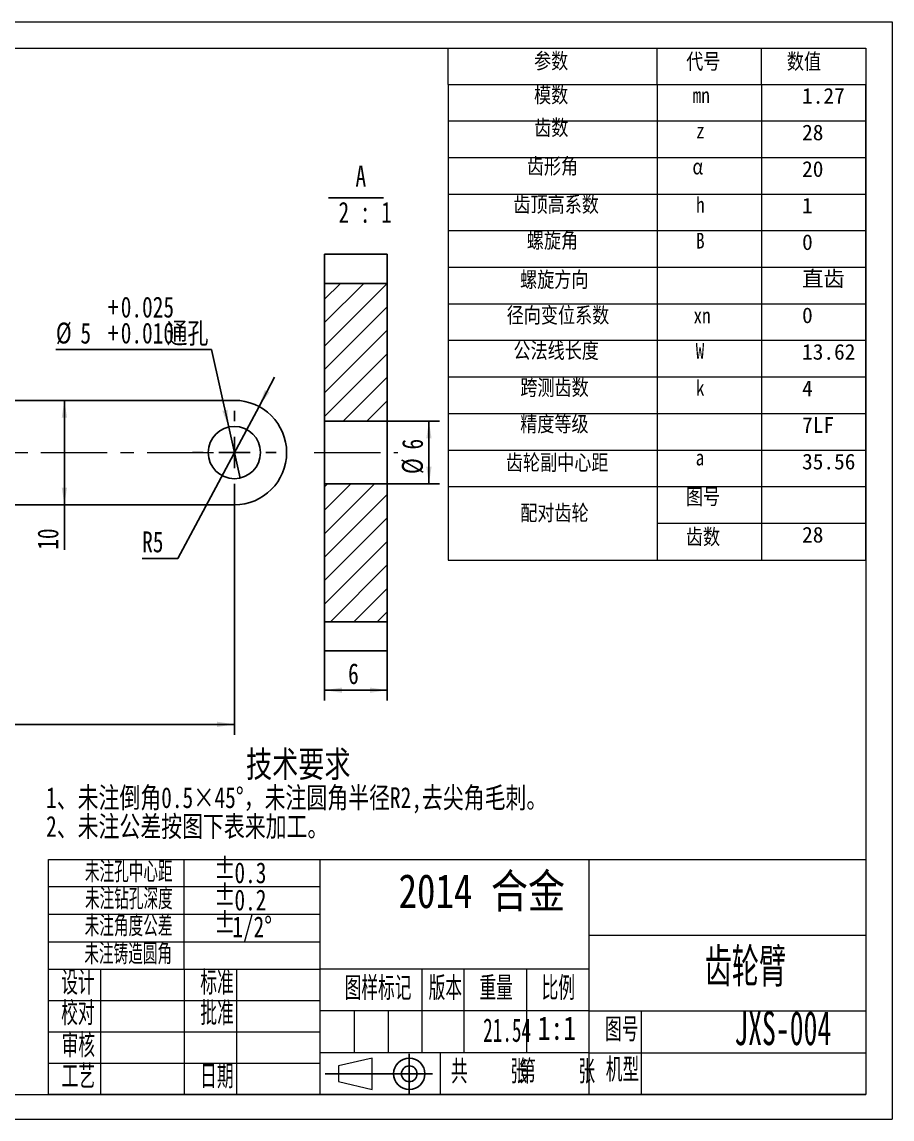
# Model space of a CAD drawing. Header units: millimetres. Extents: x 0 to 297, y 0 to 210.
# Drawn here: x 130.4 to 297, y 0 to 210 of the extents above; entities that cross this region are included whole.
import ezdxf

# ---------------------------------------------------------------- set-up
doc = ezdxf.new("R2010")
doc.units = ezdxf.units.MM
doc.linetypes.add('CENTERX2', pattern=[20.32, 12.7, -2.54, 2.54, -2.54])
for name, color, linetype in [('02', 1, 'Continuous'), ('05', 4, 'CENTERX2'), ('06', 5, 'Continuous'), ('12', 3, 'Continuous')]:
    doc.layers.add(name, color=color, linetype=linetype)
doc.styles.add('SLDTEXTSTYLE0', font='HYSWLONGFANGSONG.TTF', dxfattribs={"bigfont": 'bigfont'})
doc.styles.add('SLDTEXTSTYLE1', font='HYSWLONGFANGSONG.TTF')
doc.styles.add('SLDTEXTSTYLE2', font='仿宋_GB2312')
doc.styles.add('SLDTEXTSTYLE3', font='仿宋_GB2312', dxfattribs={"bigfont": 'bigfont'})
doc.styles.add('SLDTEXTSTYLE4', font='HYSWLONGFANGSONG.TTF', dxfattribs={"width": 0.8, "bigfont": 'bigfont'})
doc.styles.add('SLDTEXTSTYLE5', font='仿宋_GB2312', dxfattribs={"width": 0.8})
doc.styles.add('SLDTEXTSTYLE7', font='HYSWLONGFANGSONG.TTF', dxfattribs={"width": 0.8})
doc.styles.add('SLDTEXTSTYLE8', font='仿宋_GB2312', dxfattribs={"width": 0.8, "bigfont": 'bigfont'})
doc.dimstyles.new('SLDDIMSTYLE5', dxfattribs={"dimtxt": 4, "dimasz": 3.302, "dimexe": 0, "dimexo": 0.0625, "dimgap": 1, "dimtad": 2, "dimlfac": 0.5, "dimrnd": 1e-09, "dimzin": 12, "dimdsep": 46, "dimtxsty": 'SLDTEXTSTYLE1', "dimsah": 1, "dimcen": 0.09, "dimadec": 0, "dimazin": 3, "dimtfac": 1, "dimtofl": 0, "dimtmove": 0, "dimatfit": 3, "dimfxl": 0, "dimfrac": 2, "dimtolj": 1, "dimtzin": 12, "dimarcsym": 0})
doc.dimstyles.new('SLDDIMSTYLE6', dxfattribs={"dimtxt": 4, "dimasz": 3.302, "dimexe": 0, "dimexo": 0.0625, "dimgap": 1, "dimtad": 0, "dimtih": 1, "dimtoh": 1, "dimlfac": 0.5, "dimrnd": 1e-09, "dimzin": 12, "dimdsep": 46, "dimtxsty": 'SLDTEXTSTYLE1', "dimsah": 1, "dimcen": 0, "dimadec": 0, "dimazin": 3, "dimtfac": 1, "dimtofl": 0, "dimtmove": 1, "dimatfit": 3, "dimfxl": 0, "dimfrac": 2, "dimtolj": 1, "dimtzin": 12, "dimarcsym": 0})
doc.dimstyles.new('SLDDIMSTYLE7', dxfattribs={"dimtxt": 4, "dimasz": 3.302, "dimexe": 0, "dimexo": 0.0625, "dimgap": 1, "dimtad": 0, "dimtih": 1, "dimtoh": 1, "dimlfac": 0.5, "dimrnd": 1e-09, "dimzin": 12, "dimdsep": 46, "dimtxsty": 'SLDTEXTSTYLE1', "dimblk1": 'NONE', "dimsah": 1, "dimcen": 0, "dimadec": 0, "dimazin": 3, "dimtol": 1, "dimtp": 0.025, "dimtm": -0.01, "dimtfac": 1, "dimtdec": 3, "dimtmove": 0, "dimatfit": 3, "dimldrblk": 'NONE', "dimfxl": 0, "dimfrac": 2, "dimtolj": 1, "dimtzin": 0, "dimarcsym": 0})

# ---------------------------------------------------------------- blocks, each defined once
blk = doc.blocks.new('块2')
for p, q in [((272.1, 13.04), (272.1, 5.42)), ((256.01, 9.24), (276.57, 9.24))]:
    blk.add_line(p, q)
at = {"color": 7, "linetype": 'Continuous', "lineweight": 15}
for p, q in [((265.02, 12.24), (258.52, 10.74)), ((258.52, 10.74), (258.52, 7.74)), ((265.02, 6.24), (265.02, 12.24)), ((258.52, 7.74), (265.02, 6.24))]:
    blk.add_line(p, q, dxfattribs=at)
for radius in [3, 1.5]:
    blk.add_circle((272.1, 9.24), radius)
blk = doc.blocks.new('SW_NOTE_0')
at = {"layer": '12', "color": 0, "attachment_point": 1, "style": 'SLDTEXTSTYLE0'}
for s, insert, char_height in [('\\M+18B5A术\\M+19776\\M+18B81', (0, 6.45), 5), ('1\\M+18141\\M+196A2\\M+1928D\\M+1937C\\M+18A700.5\\M+1817E45\\M+1818B\\M+18143\\M+196A2\\M+1928D圆\\M+18A70\\M+194BC\\M+18C61R2,\\M+18B8E\\M+190EB\\M+18A70\\M+196D1\\M+18E68\\M+18142', (-38.28, -0.47), 4), ('2\\M+18141\\M+196A2\\M+1928D\\M+18CF6\\M+18DB7\\M+188C2图\\M+189BA\\M+1955C\\M+19788\\M+189C1\\M+18D48\\M+18142', (-38.28, -5.97), 4)]:
    blk.add_mtext(s, dxfattribs=dict(at, insert=insert, char_height=char_height))
blk = doc.blocks.new('_D_5')
at = {"layer": '12'}
for p, q in [((138.55, 137.57), (138.55, 117.57)), ((138.55, 117.57), (138.55, 108.97))]:
    blk.add_line(p, q, dxfattribs=at)
for points in [[(138.55, 137.57), (138.04, 134.27), (139.06, 134.27)], [(138.55, 117.57), (139.06, 120.87), (138.04, 120.87)]]:
    blk.add_solid(points, dxfattribs=at)
at = {"layer": '12', "insert": (133.39, 108.97), "char_height": 4, "attachment_point": 1, "rotation": 90, "style": 'SLDTEXTSTYLE1'}
blk.add_mtext('10', dxfattribs=at)
blk = doc.blocks.new('_D_6')
at = {"layer": '12'}
for p, q in [((175.81, 136.39), (178.8, 141.99)), ((175.81, 136.39), (160.28, 107.32)), ((160.28, 107.32), (153.44, 107.32))]:
    blk.add_line(p, q, dxfattribs=at)
blk.add_solid([(175.81, 136.39), (177.81, 139.06), (176.92, 139.54)], dxfattribs=at)
at = {"layer": '12', "insert": (153.44, 112.48), "char_height": 4, "attachment_point": 1, "style": 'SLDTEXTSTYLE1'}
blk.add_mtext('R5', dxfattribs=at)
blk = doc.blocks.new('_D_7')
at = {"layer": '12'}
for p, q in [((166.69, 147.27), (136.92, 147.27)), ((170.01, 132.45), (166.69, 147.27)), ((172.19, 122.69), (170.01, 132.45))]:
    blk.add_line(p, q, dxfattribs=at)
blk.add_solid([(170.01, 132.45), (169.78, 135.78), (168.79, 135.56)], dxfattribs=at)
at = {"layer": '12', "char_height": 4, "attachment_point": 1}
for s, insert, style in [('+', (146.88, 157.42), 'SLDTEXTSTYLE1'), ('0.025', (149.34, 157.42), 'SLDTEXTSTYLE1'), ('%%c', (136.92, 152.45), 'SLDTEXTSTYLE1'), ('5', (141.62, 152.43), 'SLDTEXTSTYLE1'), ('+', (146.88, 152.45), 'SLDTEXTSTYLE1'), ('0.010', (149.34, 152.45), 'SLDTEXTSTYLE1'), ('\\M+192CA\\M+18D45', (158.11, 152.43), 'SLDTEXTSTYLE0')]:
    blk.add_mtext(s, dxfattribs=dict(at, insert=insert, style=style))
blk = doc.blocks.new('_NONE')
blk = doc.blocks.new('_D_8')
at = {"layer": '12'}
for p, q in [((71.1, 127.57), (71.1, 73.55)), ((171.1, 119.57), (171.1, 73.55)), ((171.1, 75.55), (71.1, 75.55))]:
    blk.add_line(p, q, dxfattribs=at)
for points in [[(71.1, 75.55), (74.4, 75.04), (74.4, 76.06)], [(171.1, 75.55), (167.79, 76.06), (167.79, 75.04)]]:
    blk.add_solid(points, dxfattribs=at)
at = {"layer": '12', "insert": (118.48, 80.7), "char_height": 4, "attachment_point": 1, "style": 'SLDTEXTSTYLE1'}
blk.add_mtext('50', dxfattribs=at)
blk = doc.blocks.new('SW_CENTERMARKSYMBOL_0')
at = {"layer": '05', "color": 0}
for p, q in [((0, 6), (0, 8)), ((0, 0), (0, 3)), ((-6, 0), (-8, 0)), ((0, 0), (-3, 0)), ((0, 0), (0, -3)), ((0, 0), (3, 0)), ((6, 0), (8, 0)), ((0, -6), (0, -8))]:
    blk.add_line(p, q, dxfattribs=at)
blk = doc.blocks.new('_D_9')
at = {"layer": '12'}
for p, q in [((188.37, 89.62), (188.37, 80.09)), ((200.37, 89.62), (200.37, 80.09)), ((200.37, 82.09), (188.37, 82.09))]:
    blk.add_line(p, q, dxfattribs=at)
for points in [[(188.37, 82.09), (191.67, 81.58), (191.67, 82.6)], [(200.37, 82.09), (197.07, 82.6), (197.07, 81.58)]]:
    blk.add_solid(points, dxfattribs=at)
at = {"layer": '12', "insert": (192.87, 87.25, 55), "char_height": 4, "attachment_point": 1, "style": 'SLDTEXTSTYLE1'}
blk.add_mtext('6', dxfattribs=at)
blk = doc.blocks.new('_D_10')
at = {"layer": '12'}
for p, q in [((200.37, 133.57), (210.35, 133.57)), ((208.35, 121.57), (208.35, 133.57)), ((200.37, 121.57), (210.35, 121.57))]:
    blk.add_line(p, q, dxfattribs=at)
for points in [[(208.35, 133.57), (207.84, 130.27), (208.85, 130.27)], [(208.35, 121.57), (208.85, 124.87), (207.84, 124.87)]]:
    blk.add_solid(points, dxfattribs=at)
at = {"layer": '12', "char_height": 4, "attachment_point": 1, "rotation": 90, "style": 'SLDTEXTSTYLE1'}
for s, insert in [('6', (203.19, 128.16, 55)), ('%%c', (203.17, 123.46, 55))]:
    blk.add_mtext(s, dxfattribs=dict(at, insert=insert))
blk = doc.blocks.new('SW_NOTE_1')
at = {"layer": '12', "color": 0}
blk.add_line((-4.38, -0.98), (6.13, -0.98), dxfattribs=at)
at = {"layer": '12', "color": 0, "char_height": 4, "attachment_point": 2, "style": 'SLDTEXTSTYLE1'}
for s, insert in [('A', (1.81, 5.16)), (' 2 : 1', (1.62, -1.78))]:
    blk.add_mtext(s, dxfattribs=dict(at, insert=insert))

msp = doc.modelspace()

# ---------------------------------------------------------------- hatches: boundary and pattern name
at = {"layer": '02'}
h = msp.add_hatch(dxfattribs=at)
h.set_pattern_fill('ANSI31', color=256, style=0)
h.paths.add_polyline_path([(200.36765, 159.95595), (188.36765, 159.95595), (188.36765, 133.57095), (200.36765, 133.57095)], flags=0)
h = msp.add_hatch(dxfattribs=at)
h.set_pattern_fill('ANSI31', color=256, style=0)
h.paths.add_polyline_path([(188.36765, 95.18595), (200.36765, 95.18595), (200.36765, 121.57095), (188.36765, 121.57095)], flags=0)

# ---------------------------------------------------------------- linework, layer by layer
for p, q in [((188.36765, 165.52409), (200.36765, 165.52409)), ((188.36765, 133.57095), (188.36765, 159.95595)), ((188.36765, 159.95595), (200.36765, 159.95595)), ((200.36765, 133.57095), (200.36765, 159.95595)), ((171.09604, 137.57095), (105.47539, 137.57095)), ((200.36765, 133.57095), (188.36765, 133.57095)), ((188.36765, 121.57095), (188.36765, 133.57095)), ((200.36765, 121.57095), (200.36765, 133.57095)), ((188.36765, 95.18595), (188.36765, 121.57095)), ((188.36765, 121.57095), (200.36765, 121.57095)), ((200.36765, 95.18595), (200.36765, 121.57095)), ((105.47539, 117.57095), (171.09604, 117.57095)), ((200.36765, 95.18595), (188.36765, 95.18595)), ((200.36765, 89.61782), (188.36765, 89.61782))]:
    msp.add_line(p, q)
at = {"color": 7, "linetype": 'CENTERX2', "lineweight": 0, "true_color": 0xffffff}
for p, q in [((93.42239, 127.57095), (173.09604, 127.57095)), ((186.36765, 127.57095), (202.36765, 127.57095))]:
    msp.add_line(p, q, dxfattribs=at)
msp.add_circle((171.09604, 127.57095), 5)
msp.add_arc((171.09604, 127.57095), 10, 270, 90)
for points, knots in [([(188.36765, 159.95476), (188.36765, 159.95553), (188.36765, 160.0152), (188.36765, 160.21006), (188.36765, 160.40239), (188.36765, 160.59752), (188.36765, 160.79749), (188.36765, 160.95857), (188.36765, 161.07753), (188.36765, 161.15173), (188.36765, 161.23495), (188.36765, 161.36206), (188.36765, 161.54648), (188.36765, 161.79456), (188.36765, 162.08477), (188.36765, 162.41577), (188.36765, 162.78598), (188.36765, 163.19368), (188.36765, 163.63696), (188.36765, 164.11374), (188.36765, 164.75401), (188.36765, 165.22419), (188.36765, 165.52409)], [0, 0, 0, 0, 0.0659735703, 0.108295223, 0.143847638, 0.1759621025, 0.2071390506, 0.2389417311, 0.249861296, 0.2609839469, 0.2723311692, 0.2870924365, 0.3177918107, 0.3553132651, 0.3996568001, 0.450822416, 0.5088101129, 0.5736198909, 0.6452517501, 0.7237056906, 0.8089817124, 0.9676546182, 0.9676546182, 0.9676546182, 0.9676546182]), ([(200.36765, 159.95476), (200.36765, 159.95553), (200.36765, 160.0152), (200.36765, 160.21006), (200.36765, 160.40239), (200.36765, 160.59752), (200.36765, 160.79749), (200.36765, 160.95857), (200.36765, 161.07753), (200.36765, 161.15173), (200.36765, 161.23495), (200.36765, 161.36206), (200.36765, 161.54648), (200.36765, 161.79456), (200.36765, 162.08477), (200.36765, 162.41577), (200.36765, 162.78598), (200.36765, 163.19368), (200.36765, 163.63696), (200.36765, 164.11374), (200.36765, 164.75401), (200.36765, 165.22419), (200.36765, 165.52409)], [0, 0, 0, 0, 0.0659735703, 0.108295223, 0.143847638, 0.1759621025, 0.2071390506, 0.2389417311, 0.249861296, 0.2609839469, 0.2723311692, 0.2870924365, 0.3177918107, 0.3553132651, 0.3996568001, 0.450822416, 0.5088101129, 0.5736198909, 0.6452517501, 0.7237056906, 0.8089817124, 0.9676546182, 0.9676546182, 0.9676546182, 0.9676546182]), ([(188.36765, 89.61782), (188.36765, 89.91772), (188.36765, 90.3879), (188.36765, 91.02817), (188.36765, 91.50495), (188.36765, 91.94823), (188.36765, 92.35593), (188.36765, 92.72614), (188.36765, 93.05713), (188.36765, 93.34735), (188.36765, 93.59543), (188.36765, 93.77985), (188.36765, 93.90696), (188.36765, 93.99018), (188.36765, 94.06438), (188.36765, 94.18334), (188.36765, 94.34442), (188.36765, 94.54439), (188.36765, 94.73952), (188.36765, 94.93185), (188.36765, 95.12671), (188.36765, 95.18638), (188.36765, 95.18715)], [0.0323453818, 0.0323453818, 0.0323453818, 0.0323453818, 0.1910182876, 0.2762943094, 0.3547482499, 0.4263801091, 0.4911898871, 0.549177584, 0.6003431999, 0.6446867349, 0.6822081893, 0.7129075635, 0.7276688308, 0.7390160531, 0.750138704, 0.7610582689, 0.7928609494, 0.8240378975, 0.856152362, 0.891704777, 0.9340264297, 1, 1, 1, 1]), ([(200.36765, 89.61782), (200.36765, 89.91772), (200.36765, 90.3879), (200.36765, 91.02817), (200.36765, 91.50495), (200.36765, 91.94823), (200.36765, 92.35593), (200.36765, 92.72614), (200.36765, 93.05713), (200.36765, 93.34735), (200.36765, 93.59543), (200.36765, 93.77985), (200.36765, 93.90696), (200.36765, 93.99018), (200.36765, 94.06438), (200.36765, 94.18334), (200.36765, 94.34442), (200.36765, 94.54439), (200.36765, 94.73952), (200.36765, 94.93185), (200.36765, 95.12671), (200.36765, 95.18638), (200.36765, 95.18715)], [0.0323453818, 0.0323453818, 0.0323453818, 0.0323453818, 0.1910182876, 0.2762943094, 0.3547482499, 0.4263801091, 0.4911898871, 0.549177584, 0.6003431999, 0.6446867349, 0.6822081893, 0.7129075635, 0.7276688308, 0.7390160531, 0.750138704, 0.7610582689, 0.7928609494, 0.8240378975, 0.856152362, 0.891704777, 0.9340264297, 1, 1, 1, 1])]:
    msp.add_open_spline(points, degree=3, knots=knots)
at = {"layer": '06', "color": 5, "linetype": 'Continuous', "lineweight": 0, "true_color": 0x0000ff}
for p, q in [((0.01076, 210), (297.01076, 210)), ((297.01076, 210), (297.01076, 0)), ((25.01076, 205), (292.01076, 205)), ((212.01076, 198), (212.01076, 205)), ((212.01076, 205), (292.01076, 205)), ((252.01076, 198), (252.01076, 205)), ((272.01076, 198), (272.01076, 205)), ((292.01076, 205), (292.01076, 4.69251)), ((292.01076, 205), (292.01076, 198)), ((212.01076, 198), (292.01076, 198)), ((212.01076, 198), (212.01076, 107)), ((252.01076, 198), (252.01076, 107)), ((272.01076, 198), (272.01076, 107)), ((292.01076, 107), (292.01076, 198)), ((292.01076, 191), (212.01076, 191)), ((292.01076, 184), (212.01076, 184)), ((292.01076, 177), (212.01076, 177)), ((292.01076, 170), (212.01076, 170)), ((292.01076, 163), (212.01076, 163)), ((292.01076, 156), (212.01076, 156)), ((292.01076, 149), (212.01076, 149)), ((292.01076, 142), (212.01076, 142)), ((292.01076, 135), (212.01076, 135)), ((292.01076, 128), (212.01076, 128)), ((292.01076, 121), (212.01076, 121)), ((292.01076, 114), (252.01076, 114)), ((212.01076, 107), (292.01076, 107)), ((135.51076, 4.69251), (135.51076, 49.69251)), ((135.51076, 49.69251), (292.01076, 49.69251)), ((161.51076, 28.69251), (161.51076, 49.69251)), ((187.51076, 4.69251), (187.51076, 49.69251)), ((239.01076, 4.69251), (239.01076, 49.69251)), ((292.01076, 49.69251), (292.01076, 4.69251)), ((187.51076, 44.44251), (135.51076, 44.44251)), ((135.51076, 39.19251), (187.51076, 39.19251)), ((135.51076, 33.94251), (187.51076, 33.94251)), ((239.01076, 35.19251), (292.01076, 35.19251)), ((135.51076, 28.69251), (187.51076, 28.69251)), ((145.51076, 4.69251), (145.51076, 28.69251)), ((161.51076, 28.69251), (161.51076, 4.69251)), ((171.51076, 28.69251), (171.51076, 4.69251)), ((239.01076, 28.69251), (187.51076, 28.69251)), ((207.01076, 28.69251), (207.01076, 12.69251)), ((215.01076, 28.69251), (215.01076, 12.69251)), ((227.01076, 28.69251), (227.01076, 12.69251)), ((135.51076, 22.69251), (187.51076, 22.69251)), ((239.01076, 20.69251), (187.51076, 20.69251)), ((194.01076, 20.69251), (194.01076, 12.69251)), ((200.51076, 20.69251), (200.51076, 12.69251)), ((239.01076, 20.69251), (292.01076, 20.69251)), ((249.01076, 4.69251), (249.01076, 20.69251)), ((135.51076, 16.69251), (187.51076, 16.69251)), ((239.01076, 12.69251), (187.51076, 12.69251)), ((210.51076, 12.69251), (210.51076, 4.69251)), ((239.01076, 12.69251), (292.01076, 12.69251)), ((135.51076, 10.69251), (187.51076, 10.69251)), ((25.01076, 4.69251), (292.01076, 4.69251)), ((292.01076, 4.69251), (135.51076, 4.69251)), ((0.01076, 0), (297.01076, 0))]:
    msp.add_line(p, q, dxfattribs=at)

# ---------------------------------------------------------------- block references
msp.add_blockref('块2', (-67.51307, -0.58074))
at = {"layer": '05'}
msp.add_blockref('SW_CENTERMARKSYMBOL_0', (171.09604, 127.57095), dxfattribs=at)
at = {"layer": '12'}
for name, p in [('SW_NOTE_1', (193.49265, 177.34162)), ('SW_NOTE_0', (173.32526, 63.99436))]:
    msp.add_blockref(name, p, dxfattribs=at)

# ---------------------------------------------------------------- texts
for s, insert, char_height, attachment_point, style in [('\\M+18E51\\M+19094', (228.46486, 204.03864), 3, 1, 'SLDTEXTSTYLE8'), ('\\M+191E3\\M+18D86', (257.59995, 203.95986), 3, 1, 'SLDTEXTSTYLE8'), ('\\M+19094值', (276.88062, 203.95986), 3, 1, 'SLDTEXTSTYLE8'), ('\\M+196CD\\M+19094', (228.46653, 197.53977), 3, 1, 'SLDTEXTSTYLE8'), ('mn', (258.84995, 197.46099), 3, 1, 'SLDTEXTSTYLE5'), ('1.27', (279.78693, 197.35044), 3, 1, 'SLDTEXTSTYLE2'), ('齿\\M+19094', (228.4957, 191.27058), 3, 1, 'SLDTEXTSTYLE8'), ('z', (259.49287, 190.70215), 3, 1, 'SLDTEXTSTYLE5'), ('28', (279.78693, 190.35044), 3, 1, 'SLDTEXTSTYLE2'), ('齿\\M+18C60\\M+18A70', (227.08986, 183.9061), 3, 1, 'SLDTEXTSTYLE8'), ('\\M+183BF', (258.79495, 183.82732), 3, 1, 'SLDTEXTSTYLE8'), ('20', (279.78693, 183.35044), 3, 1, 'SLDTEXTSTYLE2'), ('齿顶\\M+18D82\\M+18C6E\\M+19094', (224.5182, 176.57834), 3, 1, 'SLDTEXTSTYLE8'), ('h', (259.49287, 176.49956), 3, 1, 'SLDTEXTSTYLE5'), ('1', (279.78693, 176.35044), 3, 1, 'SLDTEXTSTYLE2'), ('\\M+19786\\M+190F9\\M+18A70', (227.08903, 169.70871), 3, 1, 'SLDTEXTSTYLE8'), ('B', (259.49287, 169.62993), 3, 1, 'SLDTEXTSTYLE5'), ('0', (279.78693, 169.35044), 3, 1, 'SLDTEXTSTYLE2'), ('\\M+19786\\M+190F9\\M+195FB\\M+18CFC', (225.78986, 162.19905), 3, 1, 'SLDTEXTSTYLE8'), ('\\M+192BC齿', (279.78693, 162.35044), 3, 1, 'SLDTEXTSTYLE3'), ('\\M+18C61\\M+18CFC变\\M+188CA\\M+18C6E\\M+19094', (223.2333, 155.37785), 3, 1, 'SLDTEXTSTYLE8'), ('xn', (259.00162, 155.29907), 3, 1, 'SLDTEXTSTYLE5'), ('0', (279.78693, 155.35044), 3, 1, 'SLDTEXTSTYLE2'), ('\\M+18CF6\\M+19640线长\\M+19378', (224.5182, 148.60143), 3, 1, 'SLDTEXTSTYLE8'), ('W', (259.42287, 148.52265), 3, 1, 'SLDTEXTSTYLE5'), ('13.62', (279.78693, 148.35044), 3, 1, 'SLDTEXTSTYLE2'), ('\\M+18CD7测齿\\M+19094', (225.8432, 141.51606), 3, 1, 'SLDTEXTSTYLE8'), ('k', (259.4687, 141.43728), 3, 1, 'SLDTEXTSTYLE5'), ('4', (279.78693, 141.35044), 3, 1, 'SLDTEXTSTYLE2'), ('\\M+190B8\\M+19378\\M+19399级', (225.8182, 134.56377), 3, 1, 'SLDTEXTSTYLE8'), ('7LF', (279.78693, 134.35044), 3, 1, 'SLDTEXTSTYLE2'), ('齿轮\\M+1959B\\M+19286\\M+19053\\M+18B97', (223.0757, 127.17684), 3, 1, 'SLDTEXTSTYLE8'), ('a', (259.41453, 128.1178), 3, 1, 'SLDTEXTSTYLE5'), ('35.56', (279.78693, 127.35044), 3, 1, 'SLDTEXTSTYLE2'), ('图\\M+18D86', (257.53546, 120.63788), 3, 1, 'SLDTEXTSTYLE8'), ('\\M+1947A对齿轮', (225.83236, 117.54622), 3, 1, 'SLDTEXTSTYLE8'), ('齿\\M+19094', (257.53546, 112.96604), 3, 1, 'SLDTEXTSTYLE8'), ('28', (279.78693, 113.35044), 3, 1, 'SLDTEXTSTYLE2'), ('%%p', (167.22559, 50.04148), 4, 1, 'SLDTEXTSTYLE1'), ('\\M+196A2\\M+1928D\\M+18D45\\M+19286\\M+19053\\M+18B97', (142.4754, 49.20449), 3.5, 1, 'SLDTEXTSTYLE4'), ('0.3', (171.10906, 49.14683), 4, 1, 'SLDTEXTSTYLE1'), ('2014 \\M+18D87\\M+18BE0', (218.45981, 46.89137), 6.5, 2, 'SLDTEXTSTYLE8'), ('\\M+196A2\\M+1928D钻\\M+18D45\\M+1905B\\M+19378', (142.49193, 44.0175), 3.5, 1, 'SLDTEXTSTYLE4'), ('%%p', (167.22559, 44.93713), 4, 1, 'SLDTEXTSTYLE1'), ('0.2', (171.10906, 43.93599), 4, 1, 'SLDTEXTSTYLE1'), ('%%p', (167.22559, 39.6645), 4, 1, 'SLDTEXTSTYLE1'), ('\\M+196A2\\M+1928D\\M+18A70\\M+19378\\M+18CF6\\M+18DB7', (142.437, 38.85763), 3.5, 1, 'SLDTEXTSTYLE4'), ('1/2°', (170.68058, 38.7874), 4, 1, 'SLDTEXTSTYLE1'), ('\\M+196A2\\M+1928D铸\\M+191A2圆\\M+18A70', (142.36846, 33.51559), 3.5, 1, 'SLDTEXTSTYLE4'), ('齿轮\\M+1E45D', (268.93755, 32.56088), 6.5, 2, 'SLDTEXTSTYLE4'), ('设计', (137.95252, 28.24332), 4, 1, 'SLDTEXTSTYLE4'), ('标\\M+18F79', (164.57777, 28.24332), 4, 1, 'SLDTEXTSTYLE4'), ('图样标记', (192.2019, 27.19899), 4, 1, 'SLDTEXTSTYLE4'), ('\\M+194C5\\M+1967B', (208.28645, 27.19899), 4, 1, 'SLDTEXTSTYLE4'), ('\\M+18F64\\M+197CA', (218.0106, 27.19899), 4, 1, 'SLDTEXTSTYLE4'), ('\\M+194E4\\M+197E1', (229.91091, 27.19899), 4, 1, 'SLDTEXTSTYLE4'), ('\\M+18D5A对', (137.94363, 22.39978), 4, 1, 'SLDTEXTSTYLE4'), ('\\M+194E1\\M+18F79', (164.58888, 22.39978), 4, 1, 'SLDTEXTSTYLE4'), ('21.54', (223.3103, 19.28024), 4.5, 2, 'SLDTEXTSTYLE7'), ('1:1', (232.82751, 19.66149), 4.5, 2, 'SLDTEXTSTYLE5'), ('图\\M+18D86', (242.06795, 19.28557), 4, 1, 'SLDTEXTSTYLE4'), ('JXS-004', (276.08983, 20.65327), 6.5, 2, 'SLDTEXTSTYLE7'), ('审\\M+18A6A', (138.01807, 16.24881), 4, 1, 'SLDTEXTSTYLE4'), ('\\M+18D48艺', (138.0203, 10.30481), 4, 1, 'SLDTEXTSTYLE4'), ('\\M+193FA\\M+18AFA', (164.54999, 10.30481), 4, 1, 'SLDTEXTSTYLE4'), ('\\M+18BA4     张', (212.57393, 11.23885), 4, 1, 'SLDTEXTSTYLE4'), ('\\M+191E6     张', (225.60763, 11.23885), 4, 1, 'SLDTEXTSTYLE4'), ('\\M+18AF7\\M+18C5E', (242.20239, 11.58969), 4, 1, 'SLDTEXTSTYLE4')]:
    msp.add_mtext(s, dxfattribs=dict(at, insert=insert, char_height=char_height, attachment_point=attachment_point, style=style))

# ---------------------------------------------------------------- dimensions: what is measured, and where the dimension line sits
dim = msp.add_diameter_dim_2p(p1=(172.18682, 122.69138), p2=(170.00526, 132.45053), text='<>通孔', dimstyle='SLDDIMSTYLE7', dxfattribs=at)
dim.commit()
dim.dimension.update_dxf_attribs({"geometry": '_D_7', "text_midpoint": (151.01127, 152.25989), "dimtype": 163})
dim = msp.add_radius_dim(center=(171.09604, 127.57095), mpoint=(175.80744, 136.39154), dimstyle='SLDDIMSTYLE6', dxfattribs=at)
dim.commit()
dim.dimension.update_dxf_attribs({"geometry": '_D_6', "text_midpoint": (156.06541, 109.79767), "dimtype": 164})
dim = msp.add_linear_dim(base=(138.54996, 117.57095), p1=(171.09604, 137.57095), p2=(171.09604, 117.57095), angle=90, dimstyle='SLDDIMSTYLE5', dxfattribs=at)
dim.commit()
dim.dimension.update_dxf_attribs({"geometry": '_D_5', "text_midpoint": (138.54996, 111.60477), "dimtype": 160})
dim = msp.add_linear_dim(base=(208.34613, 133.57095), p1=(200.36765, 121.57095), p2=(200.36765, 133.57095), angle=90, text='%%c<>', dimstyle='SLDDIMSTYLE5', dxfattribs=at)
dim.commit()
dim.dimension.update_dxf_attribs({"geometry": '_D_10', "text_midpoint": (208.34613, 127.56123), "dimtype": 160})
for base, p1, p2, picture, middle in [((71.09604, 75.54749), (171.09604, 119.57095), (71.09604, 127.57095), '_D_8', (121.1153, 75.54749)), ((188.36765, 82.08955), (200.36765, 89.61782), (188.36765, 89.61782), '_D_9', (194.62269, 82.08955))]:
    dim = msp.add_linear_dim(base=base, p1=p1, p2=p2, dimstyle='SLDDIMSTYLE5', dxfattribs=at)
    dim.commit()
    dim.dimension.update_dxf_attribs({"geometry": picture, "text_midpoint": middle, "dimtype": 160})

doc.saveas('drawing.dxf')
